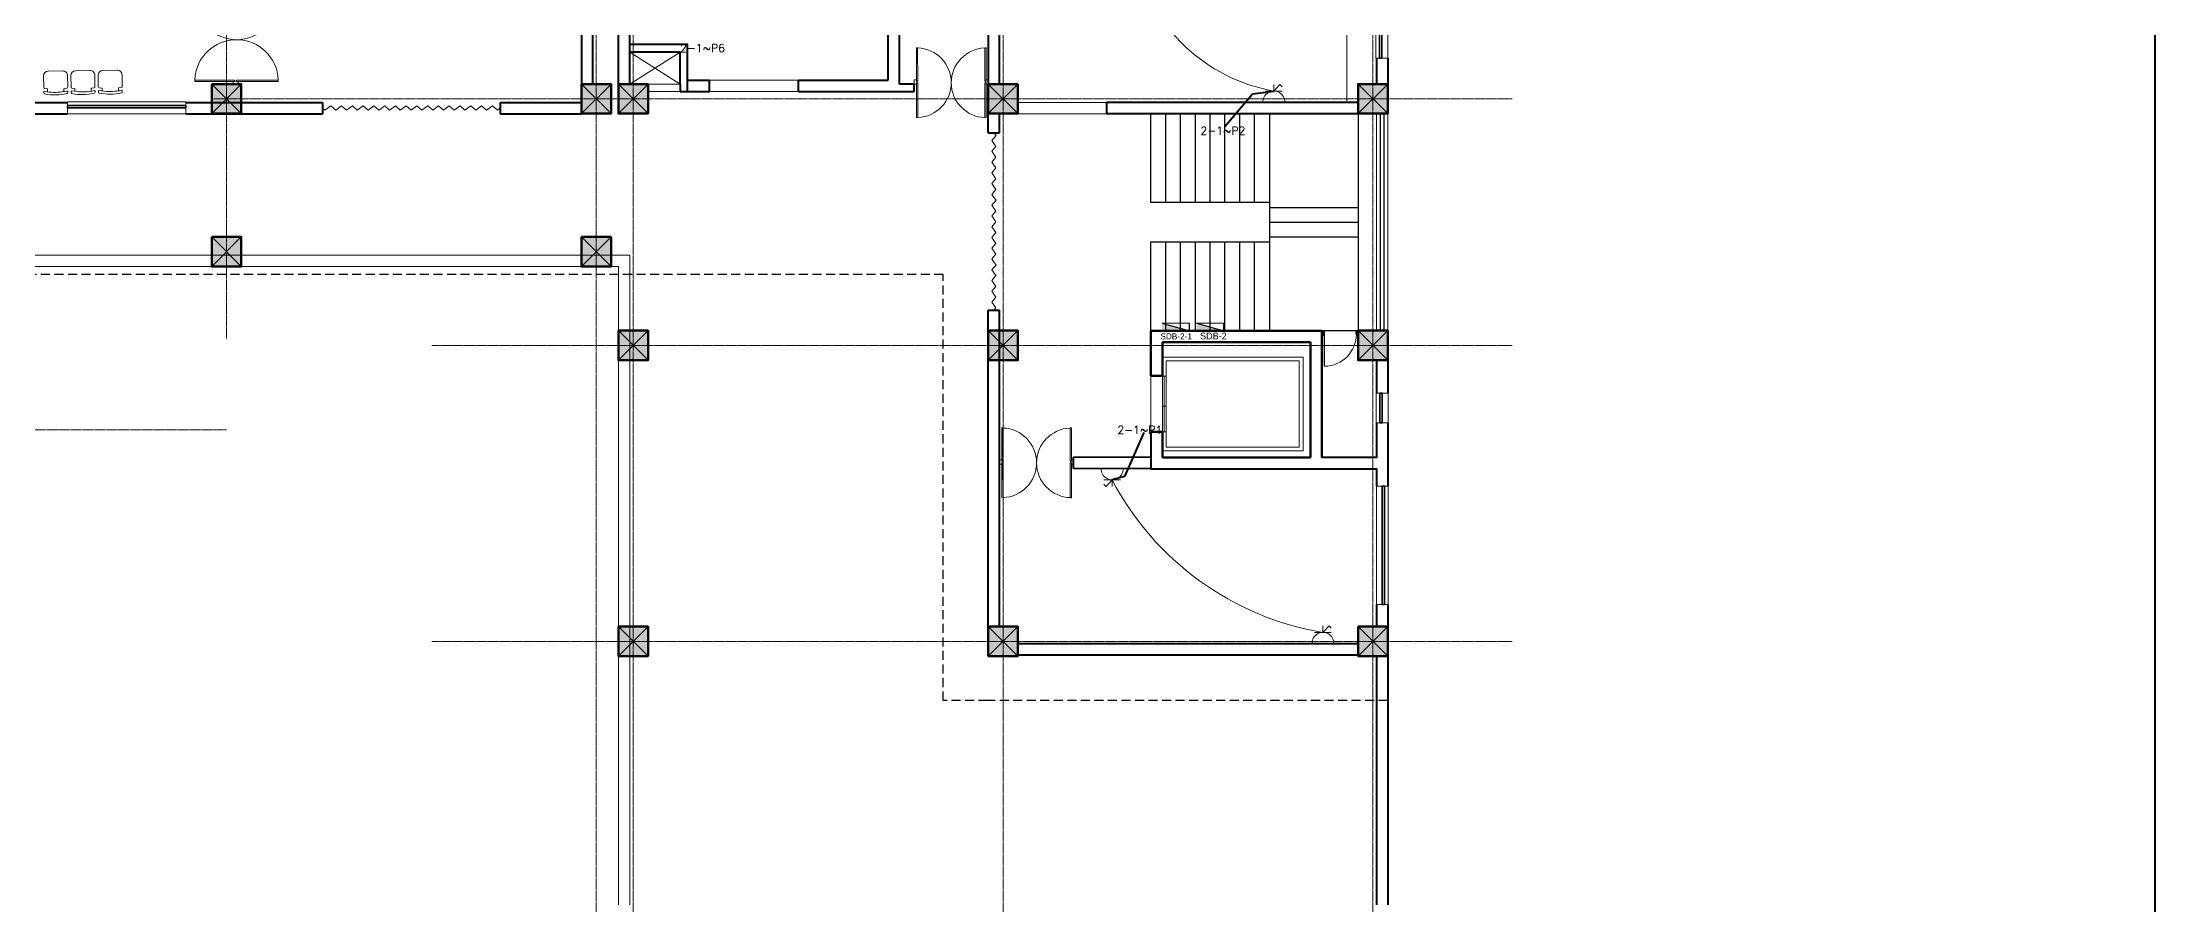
# Model space of a CAD drawing. Header units: millimetres. Extents: x 2355032 to 3136749, y 3674522 to 3929111.
# Drawn here: x 2574933 to 2617776, y 3812305 to 3829795 of the extents above; entities that cross this region are included whole.
import ezdxf

# ---------------------------------------------------------------- set-up
doc = ezdxf.new("R2010")
doc.units = ezdxf.units.MM
doc.header["$MEASUREMENT"] = 0
doc.linetypes.add('CENTER', pattern=[2, 1.25, -0.25, 0.25, -0.25])
doc.linetypes.add('DASHED', pattern=[0.75, 0.5, -0.25])
for name, color, linetype, lineweight in [('4 DB BOXES', 3, 'Continuous', 25), ('5 DB BOXES', 3, 'Continuous', 25), ('centreline', 52, 'CENTER', 5), ('Column-0.5', 14, 'Continuous', 50), ('door', 41, 'Continuous', 5), ('Door Opening-0.09', 253, 'Continuous', 9), ('Furniture Hospital-0.09', 44, 'Continuous', 9), ('Hatch', 9, 'Continuous', 9), ('Power Sockets City supply', 141, 'Continuous', 13), ('Sill Level', 140, 'Continuous', 20), ('stairs', 6, 'Continuous', 25), ('WALL 0.2', 7, 'Continuous', 20), ('wall 0.4', 7, 'Continuous', 40), ('Wall-0.5', 7, 'Continuous', 50), ('WINDOW', 152, 'Continuous', 30), ('Windows Plan', 152, 'Continuous', 35)]:
    doc.layers.add(name, color=color, linetype=linetype, lineweight=lineweight)
doc.layers.add('wire powered ups', color=3, linetype='Continuous')
doc.layers.add('Wires', color=1, linetype='Continuous')
doc.styles.add('arial.', font='arial.ttf')
doc.styles.add('romans', font='romans.shx')
doc.styles.get("Standard").update_dxf_attribs({"font": 'arial.ttf'})
doc.linetypes.add('ZIGZAG', pattern='A,0.0001,-0.2,[131,ltypeshp.shx,S=0.2,R=0,X=-0.2,Y=0],-0.4,[131,ltypeshp.shx,S=0.2,R=180,X=0.2,Y=0],-0.2', length=0.8001)
doc.dimstyles.get("Standard").update_dxf_attribs({"dimtxt": 500, "dimasz": 100, "dimexe": 100, "dimexo": 200, "dimgap": 0.09, "dimtad": 0, "dimtoh": 1, "dimdec": 0, "dimzin": 0, "dimdsep": 46, "dimtxsty": 'Standard', "dimblk": 'DOT', "dimcen": 0, "dimclrd": 256, "dimclre": 256, "dimclrt": 256, "dimadec": 0, "dimazin": 0, "dimtfac": 1, "dimtdec": 0, "dimtofl": 0, "dimtmove": 0, "dimatfit": 3, "dimfxl": 1, "dimtolj": 1, "dimtzin": 0, "dimlwd": -1, "dimlwe": -1, "dimarcsym": 1})

# ---------------------------------------------------------------- blocks, each defined once
blk = doc.blocks.new('2ft column')
at = {"layer": 'Hatch', "ltscale": 5}
h = blk.add_hatch(color=256, dxfattribs=at)
h.dxf.hatch_style = 1
h.paths.add_polyline_path([(2207385, 4176559), (2207985, 4176559), (2207985, 4175959), (2207385, 4175959)])
at = {"layer": 'Column-0.5', "ltscale": 5}
blk.add_lwpolyline([(2207385, 4176559), (2207985, 4176559), (2207985, 4175959), (2207385, 4175959)], close=True, dxfattribs=at)
at = {"layer": 'Defpoints', "ltscale": 5}
for points in [[(2207985, 4176559), (2207385, 4175959)], [(2207985, 4175959), (2207385, 4176559)]]:
    blk.add_lwpolyline(points, dxfattribs=at)
blk = doc.blocks.new("door 3'3")
at = {"layer": 'door'}
for p, q in [((82769.4, -31237.4), (82769.4, -31203.4)), ((82769.8, -31203.4), (82769.4, -31203.4)), ((82769.8, -31237.4), (82769.8, -31203.4))]:
    blk.add_line(p, q, dxfattribs=at)
at = {"layer": 'door', "ltscale": 80}
for points in [[(82769.8, -31239.8), (82767.4, -31239.8), (82767.4, -31239.4), (82766.9, -31239.4), (82766.9, -31236.4), (82767.4, -31236.4), (82767.4, -31235.9), (82769.4, -31235.9), (82769.4, -31237.4), (82769.8, -31237.4)], [(82802.9, -31239.8), (82805.4, -31239.8), (82805.4, -31239.4), (82805.9, -31239.4), (82805.9, -31236.4), (82805.4, -31236.4), (82805.4, -31235.9), (82803.4, -31235.9), (82803.4, -31237.4), (82802.9, -31237.4)]]:
    blk.add_lwpolyline(points, close=True, dxfattribs=at)
blk.add_arc((82769.4, -31237.4), 34, 0, 89.2047, dxfattribs=at)
at = {"layer": 'Hatch'}
for centre, radius, start, end in [((82767.7, -31239.9), 2.68, 36.7582, 107.5329), ((82767.3, -31240.3), 1.96, 14.7681, 101.3525), ((82757.2, -31236.2), 10.6, 342.6842, 1.6014), ((82764.4, -31235.9), 4.57, 311.0325, 0.2101), ((82768.1, -31239.1), 3.04, 64.8198, 103.5348), ((82767.3, -31236.1), 3.25, 271.0473, 321.5319), ((82805.1, -31239.9), 2.68, 72.4671, 143.2418), ((82805.5, -31236.1), 3.25, 218.4681, 268.9527), ((82804.7, -31239.1), 3.04, 76.4652, 115.1802), ((82805.5, -31240.3), 1.96, 78.6475, 165.2319), ((82808.4, -31235.9), 4.57, 179.7899, 228.9675), ((82815.6, -31236.2), 10.6, 178.3986, 197.3158)]:
    blk.add_arc(centre, radius, start, end, dxfattribs=at)
blk = doc.blocks.new('MAIN DOOR')
at = {"layer": 'door', "ltscale": 1000}
for points in [[(2313.5, 188.5), (2347.4, 188.5), (2347.4, 187.3), (2313.5, 187.3)], [(2381.3, 188.5), (2348.9, 188.5), (2348.9, 187.3), (2381.3, 187.3)]]:
    blk.add_lwpolyline(points, close=True, dxfattribs=at)
for points in [[(2346.1, 190.6), (2346.1, 188.5)], [(2348.9, 188.1), (2347.4, 188.1), (2347.4, 188.5), (2346.1, 188.5), (2346.1, 190.6), (2350.2, 190.6)], [(2347.4, 188.1), (2348.9, 188.1), (2348.9, 188.5), (2350.2, 188.5), (2350.2, 190.6), (2346.1, 190.6)], [(2350.2, 190.6), (2350.2, 188.5)], [(2313.4, 120.7), (2347.3, 120.7), (2347.3, 121.9), (2313.4, 121.9), (2313.4, 120.7)], [(2348.8, 121.1), (2347.3, 121.1), (2347.3, 120.7), (2346, 120.7), (2346, 118.6), (2350.1, 118.6)], [(2347.3, 121.1), (2348.8, 121.1), (2348.8, 120.7), (2350.1, 120.7), (2350.1, 118.6), (2346, 118.6)], [(2346, 118.6), (2346, 120.7)], [(2381.3, 120.7), (2348.8, 120.7), (2348.8, 121.9), (2381.3, 121.9), (2381.3, 120.7)], [(2350.1, 118.6), (2350.1, 120.7)]]:
    blk.add_lwpolyline(points, dxfattribs=at)
at = {"layer": 'Door Opening-0.09', "ltscale": 1000}
for centre, start, end in [((2347.4, 188.5), 182.1168, 357.8826), ((2347.3, 120.7), 2.1167, 177.8826)]:
    blk.add_arc(centre, 33.9, start, end, dxfattribs=at)
at = {"layer": 'WINDOW', "ltscale": 5}
blk.add_line((2350.1, 190.6), (2350.1, 190.6), dxfattribs=at)
blk = doc.blocks.new('BCHAIR')
at = {"layer": 'Furniture Hospital-0.09'}
for p, q in [((-0.15, 0), (0.15, 0)), ((-0.25, -0.1), (-0.25, -0.342)), ((-0.25, -0.431), (-0.25, -0.454)), ((-0.239, -0.421), (-0.181, -0.429)), ((-0.179, -0.369), (-0.232, -0.362)), ((-0.17, -0.379), (-0.17, -0.419)), ((0.17, -0.379), (0.17, -0.419)), ((0.179, -0.369), (0.232, -0.362)), ((0.239, -0.421), (0.181, -0.429)), ((0.25, -0.1), (0.25, -0.342)), ((0.25, -0.431), (0.25, -0.454))]:
    blk.add_line(p, q, dxfattribs=at)
for centre, radius, start, end in [((-0.15, -0.1), 0.1, 90, 180), ((-0.23, -0.342), 0.02, 180, 262.875), ((-0.24, -0.431), 0.01, 82.875, 180), ((-0.18, -0.419), 0.01, 262.875, 0), ((0, 0.594), 1.039, 259.9886, 280.0345), ((-0.18, -0.379), 0.01, 0, 82.875), ((0.15, -0.1), 0.1, 360, 90), ((0.18, -0.379), 0.01, 97.125, 180), ((0.18, -0.419), 0.01, 180, 277.125), ((0.23, -0.342), 0.02, 277.125, 360), ((0.24, -0.431), 0.01, 0, 97.125), ((-0.23, -0.454), 0.02, 180, 257.4986), ((0, 0.583), 1.083, 257.4986, 282.5014), ((0.23, -0.454), 0.02, 282.5014, 0)]:
    blk.add_arc(centre, radius, start, end, dxfattribs=at)
blk = doc.blocks.new('w1')
at = {"layer": 'Sill Level'}
blk.add_lwpolyline([(2460641, 3827503), (2460641, 3825103), (2460401, 3825103), (2460401, 3827503)], close=True, dxfattribs=at)
at = {"layer": 'Windows Plan'}
blk.add_lwpolyline([(2460521, 3825103), (2460521, 3827503), (2460473, 3827503), (2460473, 3825103)], close=True, dxfattribs=at)
blk = doc.blocks.new('v2')
at = {"layer": 'Sill Level'}
blk.add_lwpolyline([(2448277, 3818910), (2448877, 3818910), (2448877, 3818670), (2448277, 3818670)], close=True, dxfattribs=at)
at = {"layer": 'Windows Plan'}
blk.add_lwpolyline([(2448877, 3818790), (2448277, 3818790), (2448277, 3818743), (2448877, 3818743)], close=True, dxfattribs=at)
blk = doc.blocks.new('15A N soc')
at = {"layer": 'Power Sockets City supply', "color": 244, "lineweight": 13, "true_color": 0x991b1e}
for p, q in [((52222.628, 99516.206), (52222.493, 99516.206)), ((52222.561, 99516.206), (52222.561, 99516.26)), ((52222.561, 99516.206), (52222.61, 99516.259)), ((52222.61, 99516.259), (52222.628, 99516.24)), ((52222.434, 99516.116), (52222.686, 99516.116))]:
    blk.add_line(p, q, dxfattribs=at)
blk.add_arc((52222.561, 99516.118), 0.0881, 358.32, 181.68, dxfattribs=at)
blk = doc.blocks.new('FDB')
at = {"layer": '4 DB BOXES'}
blk.add_hatch(color=256, dxfattribs=at).paths.add_polyline_path([(-65075.5, -197982.4), (-65075.5, -197977), (-65095.8, -197982.4)])
for p, q in [((-65095.8, -197982.4), (-65095.8, -197977)), ((-65095.8, -197977), (-65075.5, -197977)), ((-65075.5, -197977), (-65095.8, -197982.4)), ((-65075.5, -197982.4), (-65095.8, -197982.4))]:
    blk.add_line(p, q, dxfattribs=at)
blk = doc.blocks.new('_Dot')
at = {"color": 0, "linetype": 'ByBlock', "lineweight": -2}
blk.add_line((-0.5, 0), (-1, 0), dxfattribs=at)
at = {"color": 0, "linetype": 'ByBlock', "lineweight": -3, "const_width": 0.5}
blk.add_lwpolyline([(-0.25, 0, 1), (0.25, 0, 1)], format="xyb", close=True, dxfattribs=at)

msp = doc.modelspace()

# ---------------------------------------------------------------- linework, layer by layer
at = {"layer": 'centreline', "ltscale": 5}
for p, q in [((2578669, 3851404), (2578669, 3823774)), ((2578669, 3851404), (2578669, 3823774)), ((2586169, 3851404), (2586169, 3809098)), ((2586169, 3851404), (2586169, 3809098)), ((2586919, 3851404), (2586919, 3809098)), ((2586919, 3851404), (2586919, 3809098)), ((2594419, 3851404), (2594419, 3809098)), ((2594419, 3851404), (2594419, 3809098)), ((2601919, 3851404), (2601919, 3809098)), ((2601919, 3851404), (2601919, 3809098)), ((2604746, 3828646), (2578369, 3828646)), ((2604146, 3828646), (2578369, 3828646)), ((2604746, 3828646), (2578369, 3828646)), ((2604146, 3828646), (2578369, 3828646)), ((2604746, 3823646), (2582832, 3823646)), ((2604746, 3823646), (2582832, 3823646)), ((2578669, 3821938), (2559858, 3821938)), ((2604746, 3817646), (2582832, 3817646)), ((2604746, 3817646), (2582832, 3817646))]:
    msp.add_line(p, q, dxfattribs=at)
at = {"layer": 'Furniture Hospital-0.09', "ltscale": 5}
for p, q in [((2597649, 3823410), (2597649, 3823026)), ((2597725, 3823333), (2597725, 3823026)), ((2600425, 3823333), (2597725, 3823333)), ((2600425, 3821586), (2600425, 3823333)), ((2597649, 3823026), (2597725, 3823026)), ((2597687, 3823026), (2597687, 3821893)), ((2597687, 3822413), (2597649, 3822413)), ((2597725, 3822413), (2597687, 3822413)), ((2597649, 3821893), (2597649, 3821510)), ((2597649, 3821893), (2597725, 3821893)), ((2597725, 3821893), (2597725, 3821586)), ((2597725, 3821586), (2600425, 3821586)), ((2597649, 3821510), (2600502, 3821510))]:
    msp.add_line(p, q, dxfattribs=at)
for points in [[(2597649, 3823410), (2600502, 3823410), (2600502, 3821510)], [(2597649, 3821893), (2597649, 3823026)], [(2597725, 3823026), (2597725, 3821893)]]:
    msp.add_lwpolyline(points, dxfattribs=at)
at = {"layer": 'Hatch', "ltscale": 5}
for points in [[(2587869, 3829596), (2586849, 3828946)], [(2586849, 3829596), (2587869, 3828946)]]:
    msp.add_lwpolyline(points, dxfattribs=at)
at = {"layer": 'stairs', "linetype": 'DASHED', "ltscale": 366}
msp.add_lwpolyline([(2602219, 3817346), (2602219, 3816446), (2594107, 3816446), (2593207, 3816446), (2593207, 3825087), (2558058, 3825087), (2558058, 3828418)], dxfattribs=at)
at = {"layer": 'stairs', "ltscale": 5}
for points in [[(2599819, 3826546), (2597419, 3826546), (2597419, 3828346)], [(2597719, 3826546), (2597719, 3828346)], [(2598019, 3826546), (2598019, 3828346)], [(2598319, 3826546), (2598319, 3828346)], [(2598619, 3826546), (2598619, 3828346)], [(2598919, 3826546), (2598919, 3828346)], [(2599219, 3826546), (2599219, 3828346)], [(2599519, 3826546), (2599519, 3828346)], [(2599819, 3828346), (2599819, 3823946)], [(2601619, 3828346), (2601619, 3823946), (2600879, 3823946)], [(2599819, 3826446), (2601619, 3826446)], [(2599819, 3826146), (2601619, 3826146)], [(2599819, 3825846), (2601619, 3825846)], [(2597419, 3823946), (2597419, 3825746), (2599819, 3825746)], [(2597719, 3823946), (2597719, 3825746)], [(2598019, 3823946), (2598019, 3825746)], [(2598319, 3823946), (2598319, 3825746)], [(2598619, 3823946), (2598619, 3825746)], [(2598919, 3823946), (2598919, 3825746)], [(2599219, 3823946), (2599219, 3825746)], [(2599519, 3823946), (2599519, 3825746)]]:
    msp.add_lwpolyline(points, dxfattribs=at)
at = {"layer": 'WALL 0.2', "ltscale": 5}
for p, q in [((2601389, 3832576), (2601389, 3828576)), ((2558288, 3825476), (2586849, 3825476)), ((2586849, 3825476), (2586849, 3812305)), ((2558058, 3825246), (2586619, 3825246)), ((2586619, 3825246), (2586619, 3812305)), ((2597419, 3823031), (2597419, 3821898)), ((2597649, 3821898), (2597649, 3823031))]:
    msp.add_line(p, q, dxfattribs=at)
for points in [[(2587219, 3828946), (2587869, 3828946)], [(2590268, 3829026), (2588468, 3829026)], [(2587219, 3828796), (2587869, 3828796)], [(2590268, 3828796), (2588468, 3828796)], [(2594719, 3828576), (2596519, 3828576)], [(2594719, 3828346), (2594719, 3828346)], [(2594719, 3828346), (2596519, 3828346)], [(2601989, 3828346), (2601989, 3823946)], [(2602219, 3828346), (2602219, 3823946)]]:
    msp.add_lwpolyline(points, dxfattribs=at)
at = {"layer": 'wall 0.4', "ltscale": 5}
for p, q in [((2586619, 3828946), (2586619, 3835846)), ((2586849, 3828946), (2586849, 3835846)), ((2592089, 3829026), (2592089, 3830669)), ((2592319, 3828946), (2592319, 3830669)), ((2601989, 3829471), (2601989, 3828946)), ((2601989, 3829471), (2601989, 3828946)), ((2602219, 3829471), (2602219, 3828946)), ((2588019, 3829026), (2588468, 3829026)), ((2588468, 3828796), (2588468, 3829026)), ((2590268, 3829026), (2592089, 3829026)), ((2590268, 3828796), (2590268, 3829026)), ((2592619, 3828796), (2592619, 3828946)), ((2574394, 3828576), (2575444, 3828576)), ((2577844, 3828576), (2580619, 3828576)), ((2580619, 3828576), (2580619, 3828346)), ((2584219, 3828576), (2585869, 3828576)), ((2584219, 3828576), (2584219, 3828346)), ((2594719, 3828576), (2594719, 3828346)), ((2596519, 3828576), (2596519, 3828346)), ((2574394, 3828346), (2575444, 3828346)), ((2577844, 3828346), (2580619, 3828346)), ((2584219, 3828346), (2585869, 3828346)), ((2594119, 3827959), (2594349, 3827959)), ((2594119, 3824359), (2594349, 3824359)), ((2602219, 3823346), (2602219, 3822679)), ((2602219, 3822079), (2602219, 3820794)), ((2597419, 3821376), (2595849, 3821384)), ((2597419, 3821146), (2595849, 3821154)), ((2602219, 3818394), (2602219, 3812305)), ((2600189, 3817598), (2594719, 3817598)), ((2600419, 3817368), (2594719, 3817368)), ((2601619, 3817598), (2600189, 3817598)), ((2601619, 3817368), (2600419, 3817368)), ((2601989, 3817346), (2601989, 3812305))]:
    msp.add_line(p, q, dxfattribs=at)
msp.add_lwpolyline([(2419715, 3864810), (2617776, 3864810), (2617776, 3786495), (2419715, 3786495)], close=True, dxfattribs=at)
for points in [[(2585869, 3835846), (2585869, 3828946)], [(2585869, 3835846), (2585869, 3828946)], [(2586099, 3828946), (2586099, 3835846)], [(2586099, 3828946), (2586099, 3835846)], [(2594119, 3831576), (2594119, 3828946), (2594349, 3828946), (2594349, 3831576)], [(2587869, 3828796), (2588019, 3828796), (2588019, 3829746), (2586849, 3829746)], [(2587869, 3828946), (2587869, 3829596), (2586849, 3829596)], [(2602219, 3829471), (2602219, 3828946)], [(2587869, 3828946), (2587869, 3828796)], [(2592619, 3828946), (2592319, 3828946)], [(2588019, 3828796), (2588468, 3828796)], [(2590268, 3828796), (2592619, 3828796)], [(2594719, 3828576), (2594719, 3828576)], [(2600519, 3828576), (2596519, 3828576)], [(2601619, 3828576), (2597598, 3828576)], [(2594119, 3827959), (2594119, 3828346)], [(2594349, 3827959), (2594349, 3828346)], [(2594719, 3828346), (2594719, 3828346)], [(2601619, 3828346), (2596519, 3828346)], [(2601619, 3828346), (2597419, 3828346)], [(2594119, 3817946), (2594119, 3824359)], [(2594349, 3817946), (2594349, 3824359)], [(2601989, 3823346), (2601989, 3822679)], [(2601989, 3822079), (2601989, 3821376), (2600882, 3821376)], [(2597419, 3821898), (2597419, 3821146), (2601989, 3821146), (2601989, 3820794)], [(2595849, 3821154), (2595849, 3821384)], [(2601989, 3818394), (2601989, 3817946)]]:
    msp.add_lwpolyline(points, dxfattribs=at)
at = {"layer": 'Wall-0.5', "ltscale": 5}
for p, q in [((2600882, 3823946), (2597419, 3823946)), ((2597419, 3823946), (2597419, 3823031)), ((2597649, 3823031), (2597649, 3823716)), ((2597649, 3823716), (2600652, 3823716)), ((2600652, 3823716), (2600652, 3821376)), ((2600882, 3823946), (2600882, 3821376)), ((2597419, 3823031), (2597649, 3823031)), ((2597649, 3821898), (2597419, 3821898)), ((2597649, 3821376), (2597649, 3821898)), ((2600652, 3821376), (2597649, 3821376))]:
    msp.add_line(p, q, dxfattribs=at)
at = {"layer": 'WINDOW', "linetype": 'ZIGZAG', "lineweight": 20, "ltscale": 0.5}
for points in [[(2581598, 3828461), (2581542, 3828419), (2581441, 3828504), (2581322, 3828421), (2581223, 3828504), (2581103, 3828421), (2581005, 3828504), (2580885, 3828421), (2580786, 3828504), (2580666, 3828421), (2580619, 3828461)], [(2582909, 3828461), (2582853, 3828419), (2582752, 3828504), (2582632, 3828421), (2582533, 3828504), (2582413, 3828421), (2582315, 3828504), (2582195, 3828421), (2582096, 3828504), (2581977, 3828421), (2581878, 3828504), (2581758, 3828421), (2581660, 3828504), (2581598, 3828461)], [(2584219, 3828461), (2584163, 3828419), (2584062, 3828504), (2583942, 3828421), (2583844, 3828504), (2583724, 3828421), (2583625, 3828504), (2583505, 3828421), (2583407, 3828504), (2583287, 3828421), (2583188, 3828504), (2583069, 3828421), (2582970, 3828504), (2582909, 3828461)], [(2594234, 3827959), (2594276, 3827903), (2594191, 3827802), (2594274, 3827682), (2594191, 3827584), (2594274, 3827464), (2594191, 3827365), (2594274, 3827246), (2594191, 3827147), (2594274, 3827027), (2594191, 3826929), (2594274, 3826809), (2594191, 3826710), (2594234, 3826649)], [(2594234, 3826649), (2594276, 3826593), (2594191, 3826492), (2594274, 3826372), (2594191, 3826273), (2594274, 3826154), (2594191, 3826055), (2594274, 3825935), (2594191, 3825837), (2594274, 3825717), (2594191, 3825618), (2594274, 3825499), (2594191, 3825400), (2594234, 3825338)], [(2594234, 3825338), (2594276, 3825283), (2594191, 3825182), (2594274, 3825062), (2594191, 3824963), (2594274, 3824843), (2594191, 3824745), (2594274, 3824625), (2594191, 3824526), (2594274, 3824407), (2594234, 3824359)]]:
    msp.add_lwpolyline(points, dxfattribs=at)
at = {"layer": 'WINDOW', "ltscale": 5}
for points in [[(2602064, 3828346), (2602064, 3823946)], [(2602144, 3828346), (2602144, 3823946)]]:
    msp.add_lwpolyline(points, dxfattribs=at)
at = {"layer": 'Wires', "color": 2, "lineweight": 9}
for centre, radius, start, end in [((2600520, 3832259), 3507, 192.9478, 259.9954), ((2601887, 3823680), 5935, 207.7072, 260.4685)]:
    msp.add_arc(centre, radius, start, end, dxfattribs=at)

# ---------------------------------------------------------------- block references
at = {"layer": '5 DB BOXES', "xscale": -27.26879209834783, "yscale": 27.26879211394649, "zscale": 27.26879210264321, "rotation": 359.5057637808463}
for p in [(869749, 9237796), (870448, 9237796)]:
    msp.add_blockref('FDB', p, dxfattribs=at)
at = {"layer": 'Door Opening-0.09'}
for name, p, xscale, yscale, zscale, rotation in [('MAIN DOOR', (2637562, 3833659), 25.0000182071143, 25.0000182071143, 25.0000182071143, 179.9491575826777), ('MAIN DOOR', (2596632, 3780073), 20.83332896922156, 20.83332896922156, 20.83332896922156, 90.04973591478812), ("door 3'3", (1008794, 3224245), -19.23084603733906, 19.23084603733906, 19.23084603733906, 179.9608081480045), ('MAIN DOOR', (2598362, 3772366), 20.83332896922157, 20.83332896922157, 20.83332896922157, 90.04973591478812)]:
    msp.add_blockref(name, p, dxfattribs=dict(at, xscale=xscale, yscale=yscale, zscale=zscale, rotation=rotation))
at = {"layer": 'Furniture Hospital-0.09', "color": 8, "linetype": 'Continuous', "xscale": 971.1111111110954, "yscale": 971.1111111110954, "zscale": 971.1111111110954, "rotation": 0.8219194309883305}
for p in [(2575202, 3829211), (2575755, 3829219), (2576308, 3829227)]:
    msp.add_blockref('BCHAIR', p, dxfattribs=at)
at = {"layer": 'Hatch'}
for p in [(370984, -347612), (370984, -347612), (378484, -347612), (378484, -347612), (370984, -350712), (378484, -350712), (379234, -352612), (379234, -352612), (386734, -352612), (386734, -352612), (394234, -352612), (394234, -352612), (379234, -358612), (379234, -358612), (386734, -358612), (386734, -358612), (394234, -358612), (394234, -358612)]:
    msp.add_blockref('2ft column', p, dxfattribs=at)
at = {"layer": 'Hatch', "xscale": -1}
for p in [(4794604, -347612), (4794604, -347612), (4802104, -347612), (4802104, -347612), (4809604, -347612), (4809604, -347612)]:
    msp.add_blockref('2ft column', p, dxfattribs=at)
at = {"layer": 'Power Sockets City supply', "lineweight": 0, "xscale": 2523.339306174504, "yscale": 2523.339306174504, "zscale": 2523.339306174504}
for p in [(-129175331, -247284350), (-129174335, -247295328)]:
    msp.add_blockref('15A N soc', p, dxfattribs=at)
at = {"layer": 'Power Sockets City supply', "lineweight": 0, "xscale": 2523.339306174504, "yscale": 2523.339306174504, "zscale": 2523.339306174504, "rotation": 180}
msp.add_blockref('15A N soc', (134371872, 254934076), dxfattribs=at)
at = {"layer": 'wall 0.4'}
msp.add_blockref('w1', (141578, 4368), dxfattribs=at)
for name, p, rotation in [('w1', (-1249659, 6288987), 270.0000000002223), ('v2', (-1216682, 6270955), 270), ('w1', (5062630, 7645897), 180)]:
    msp.add_blockref(name, p, dxfattribs=dict(at, rotation=rotation))

# ---------------------------------------------------------------- texts
at = {"layer": 'wire powered ups', "ltscale": 5, "attachment_point": 9, "rotation": 359.9992, "style": 'arial.'}
for s, insert, char_height in [('{\\fStylus BT|b0|i0|c0|p34;SDB-2-1}', (2598250, 3823766), 125), ('{\\fStylus BT|b0|i0|c0|p34;SDB-2}', (2598955, 3823768), 137.5)]:
    msp.add_mtext(s, dxfattribs=dict(at, insert=insert, char_height=char_height))
at = {"layer": 'Wires', "color": 2, "lineweight": 9, "style": 'romans'}
for s, p in [('2-1~P6', (2587869, 3829596)), ('2-1~P2', (2598422, 3827920)), ('2-1~P1', (2596738, 3821854))]:
    msp.add_text(s, height=162.3, dxfattribs=at).set_placement(p)

# ---------------------------------------------------------------- leaders
at = {"layer": 'wall 0.4', "ltscale": 5}
for points in [[(2598919, 3828084), (2599478, 3828750), (2599908, 3828805)], [(2597274, 3821881), (2596880, 3820992), (2596631, 3820921)]]:
    msp.add_leader(points, dimstyle='Standard', override={"dimgap": 0.09, "dimtad": 0, "dimfxl": 500, "dimfxlon": 1}, dxfattribs=at)

doc.saveas('drawing.dxf')
